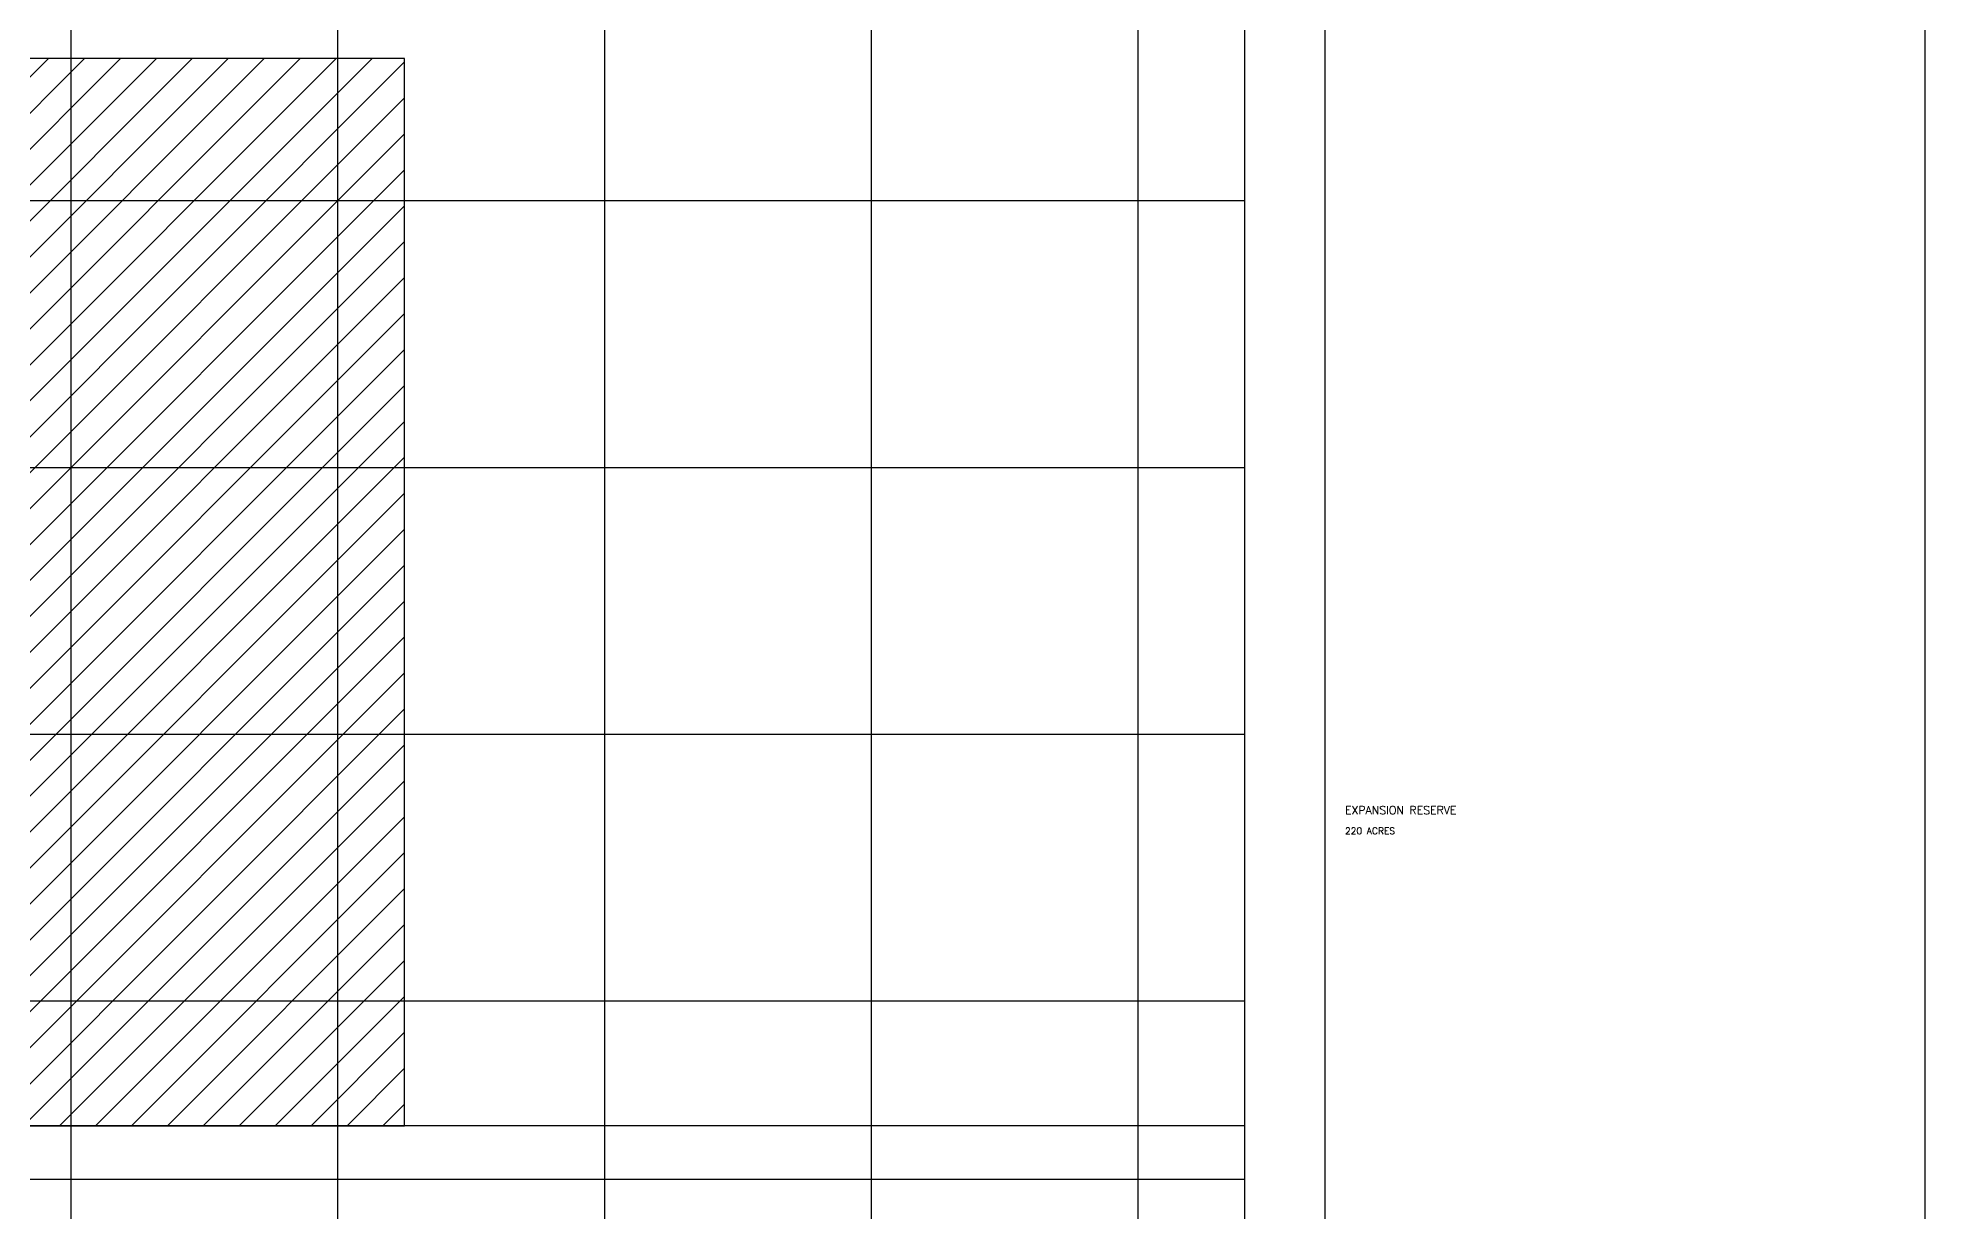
# Model space of a CAD drawing. Extents: x -150 to 5630, y -120 to 4861.
# Drawn here: x 2800 to 5630, y 1735 to 3494 of the extents above; entities that cross this region are included whole.
import ezdxf

# ---------------------------------------------------------------- set-up
doc = ezdxf.new("R2010")
doc.units = 0
for name, color, linetype in [('A-BLDG-PROD', 4, 'Continuous'), ('C-SITE-BOUN', 7, 'Continuous'), ('C-SITE-ROAD', 8, 'Continuous'), ('X-ANNO-GRID', 8, 'Continuous'), ('X-ANNO-TEXT', 7, 'Continuous'), ('Z-ZONE-EXPN', 6, 'Continuous')]:
    doc.layers.add(name, color=color, linetype=linetype)
doc.styles.add('ENGINEERING', font='romans.shx')
doc.styles.add('TITLE', font='romand.shx')

msp = doc.modelspace()

# ---------------------------------------------------------------- hatches: boundary and pattern name
at = {"layer": 'A-BLDG-PROD'}
h = msp.add_hatch(dxfattribs=at)
h.set_pattern_fill('ANSI31', scale=12)
h.paths.add_polyline_path([(950, 1862.8), (3350, 1862.8), (3350, 3462.8), (950, 3462.8)])

# ---------------------------------------------------------------- linework, layer by layer
msp.add_lwpolyline([(950, 1862.8), (3350, 1862.8), (3350, 3462.8), (950, 3462.8), (950, 1862.8)], dxfattribs=at)
at = {"layer": 'C-SITE-BOUN'}
msp.add_lwpolyline([(50, 50), (4610, 50), (4610, 4610), (50, 4610), (50, 50)], dxfattribs=at)
at = {"layer": 'C-SITE-ROAD'}
msp.add_lwpolyline([(50, 1782.8), (4610, 1782.8), (4610, 1862.8), (50, 1862.8), (50, 1782.8)], dxfattribs=at)
at = {"layer": 'X-ANNO-GRID'}
for p, q in [((2850, 50), (2850, 4610)), ((3250, 50), (3250, 4610)), ((3650, 50), (3650, 4610)), ((4050, 50), (4050, 4610)), ((4450, 50), (4450, 4610)), ((50, 3250), (4610, 3250)), ((50, 2850), (4610, 2850)), ((50, 2450), (4610, 2450)), ((50, 2050), (4610, 2050))]:
    msp.add_line(p, q, dxfattribs=at)
at = {"layer": 'Z-ZONE-EXPN'}
msp.add_lwpolyline([(4730, 50), (5630, 50), (5630, 4610), (4730, 4610), (4730, 50)], dxfattribs=at)

# ---------------------------------------------------------------- texts
at = {"layer": 'X-ANNO-TEXT'}
for s, height, style, p in [('EXPANSION RESERVE', 12, 'TITLE', (4760, 2330)), ('220 ACRES', 10, 'ENGINEERING', (4760, 2300))]:
    msp.add_text(s, height=height, dxfattribs=dict(at, style=style)).set_placement(p)

doc.saveas('drawing.dxf')
